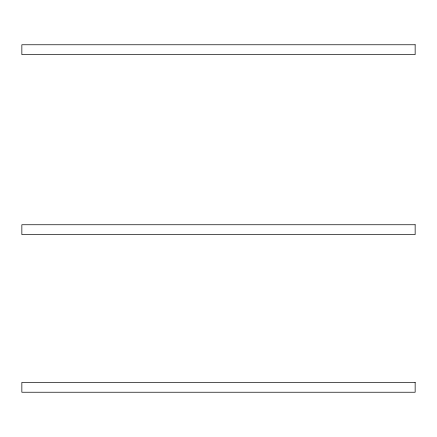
<?xml version="1.0" encoding="UTF-8"?>
<svg xmlns="http://www.w3.org/2000/svg" width="437" height="437" viewBox="0 0 437 437"><rect width="100%" height="100%" fill="white"/><g stroke="black" fill="none" stroke-linecap="round" stroke-linejoin="round"><path stroke-width="0.66" d="M415.15 44.765L21.85 44.765L21.85 54.598L415.15 54.598L415.15 44.765M415.15 224.744L21.85 224.744L21.85 234.576L415.15 234.576L415.15 224.744M415.15 382.402L21.85 382.402L21.85 392.235L415.15 392.235L415.15 382.402"/></g></svg>
